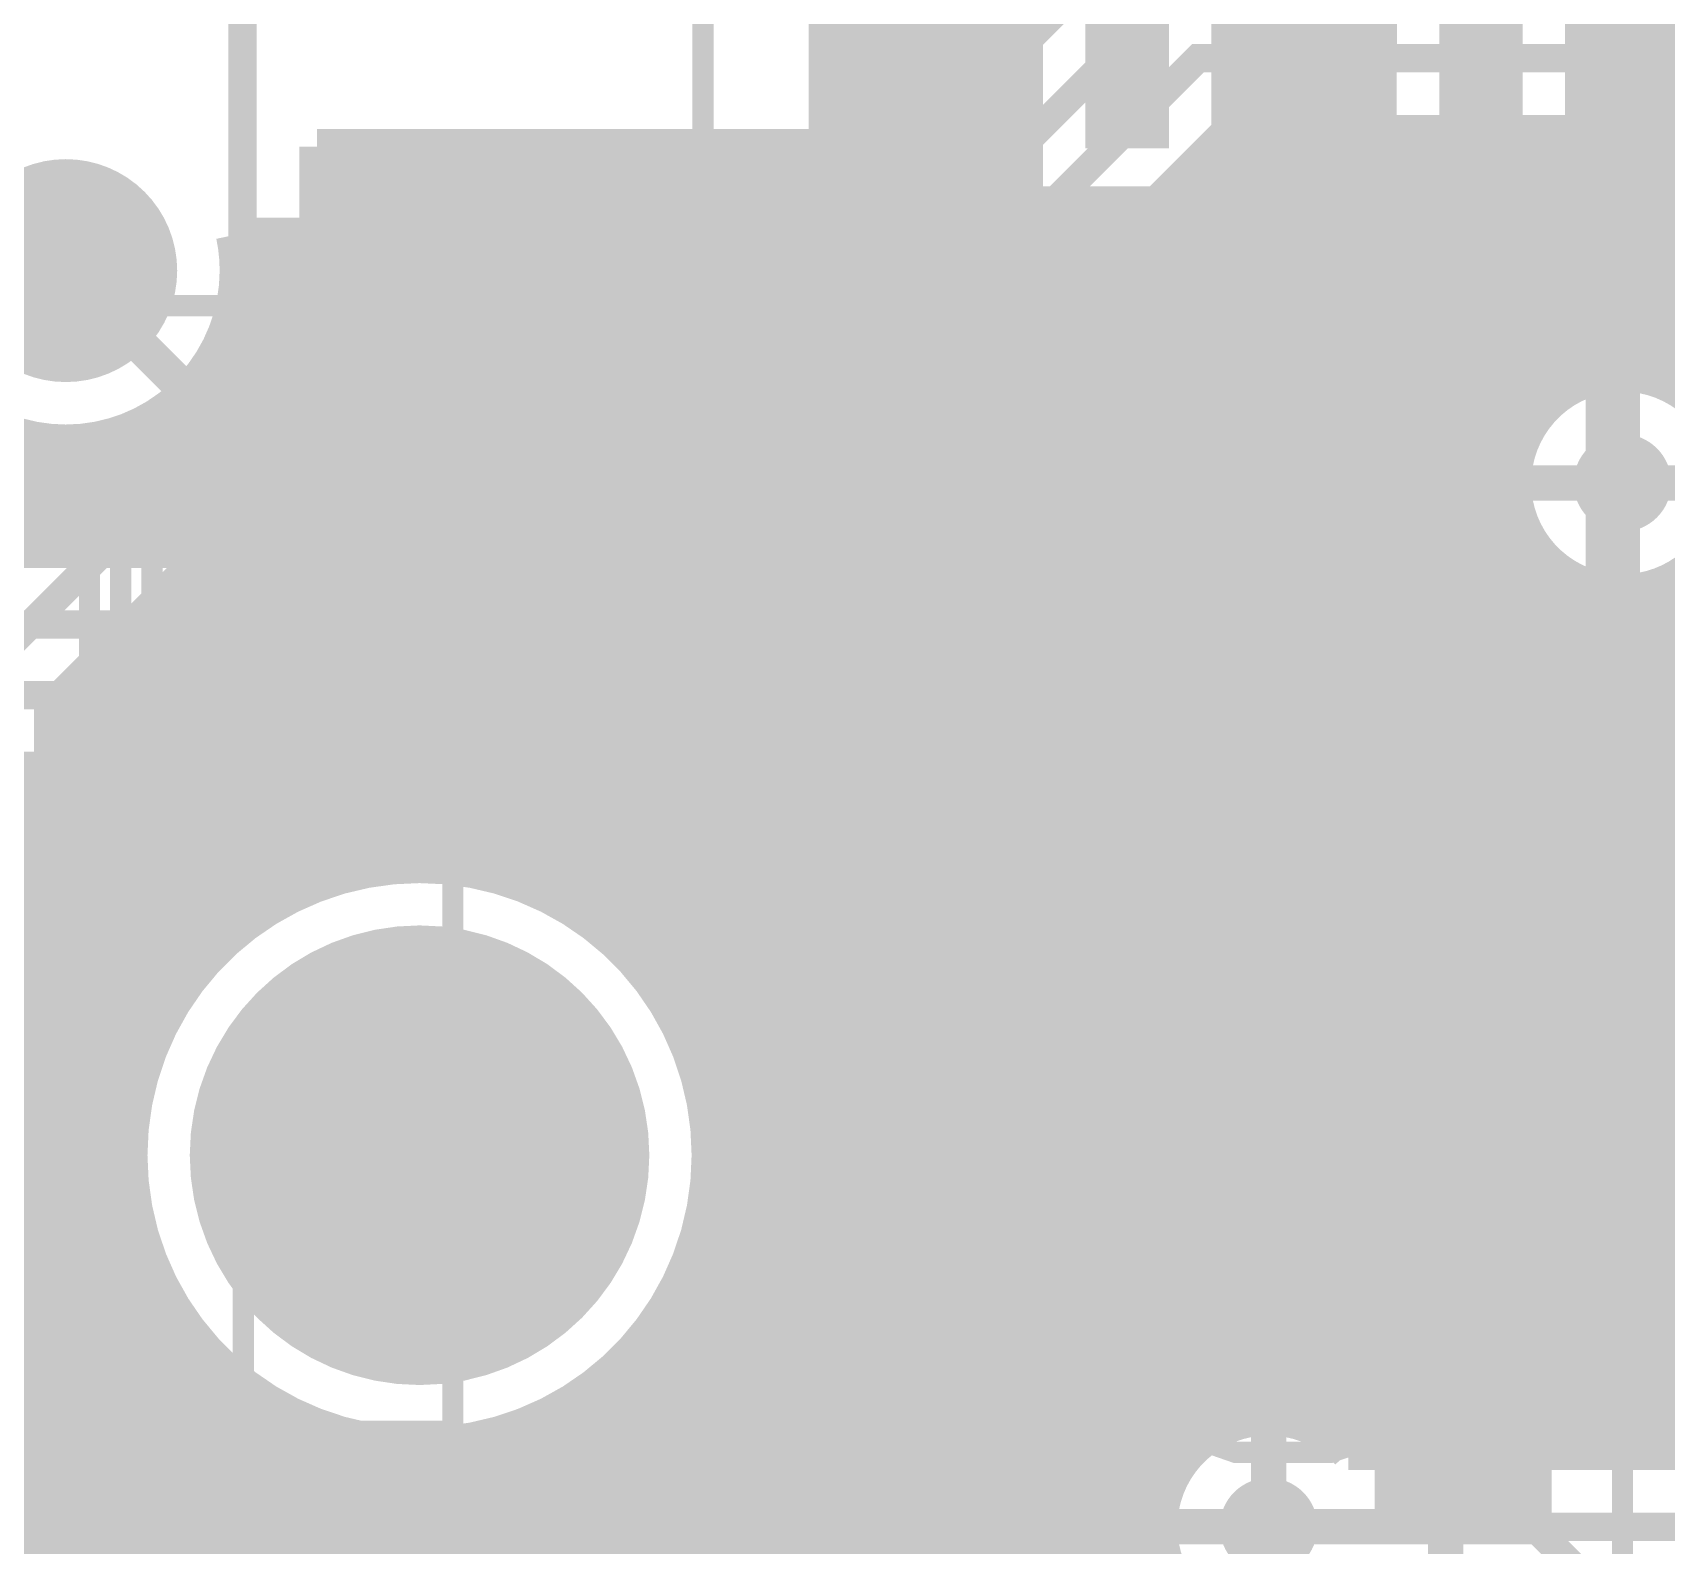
# Model space of a CAD drawing. Extents: x -1 to 101, y -64 to 41.
# Drawn here: x 13.1 to 24.83, y 14.98 to 25.84 of the extents above; entities that cross this region are included whole.
import ezdxf

# ---------------------------------------------------------------- set-up
doc = ezdxf.new("R2010")
doc.units = 0
doc.header["$MEASUREMENT"] = 0
doc.layers.get('0').update_dxf_attribs({"linetype": 'CONTINUOUS'})
for name, color, linetype in [('22-313-0_AST', 7, 'CONTINUOUS'), ('22-313-0_BOT', 7, 'CONTINUOUS'), ('22-313-0_DRD', 2, 'CONTINUOUS'), ('22-313-0_SMB', 4, 'CONTINUOUS'), ('22-313-0_SMT', 3, 'CONTINUOUS'), ('22-313-0_SPT', 5, 'CONTINUOUS'), ('22-313-0_SST', 10, 'CONTINUOUS'), ('22-313-0_TOP', 14, 'CONTINUOUS'), ('THRUHOLE_NPT', 12, 'CONTINUOUS'), ('THRUHOLE_TAP', 11, 'CONTINUOUS')]:
    doc.layers.add(name, color=color, linetype=linetype)

# ---------------------------------------------------------------- blocks, each defined once
blk = doc.blocks.new('ROUND_33')
at = {"const_width": 0.8001}
blk.add_lwpolyline([(-0.40005, 0, 1), (0.40005, 0, 1)], format="xyb", close=True, dxfattribs=at)
blk = doc.blocks.new('ROUND_34')
at = {"const_width": 1.64973}
blk.add_lwpolyline([(-0.824864, 0, 1), (0.824864, 0, 1)], format="xyb", close=True, dxfattribs=at)
blk = doc.blocks.new('ROUND_47')
at = {"const_width": 0.35052}
blk.add_lwpolyline([(-0.17526, 0, 1), (0.17526, 0, 1)], format="xyb", close=True, dxfattribs=at)
blk = doc.blocks.new('RECTANGLE_36')
blk.add_solid([(0.635, 0.508), (0.635, -0.508), (-0.635, 0.508), (-0.635, -0.508)])
blk = doc.blocks.new('RECTANGLE_42')
blk.add_solid([(0.29972, 0.65024), (0.29972, -0.65024), (-0.29972, 0.65024), (-0.29972, -0.65024)])
blk = doc.blocks.new('ROUND_60')
at = {"const_width": 0.10033}
blk.add_lwpolyline([(-0.050164, 0, 1), (0.050164, 0, 1)], format="xyb", close=True, dxfattribs=at)
blk = doc.blocks.new('ROUND_24')
at = {"const_width": 0.44958}
blk.add_lwpolyline([(-0.22479, 0, 1), (0.22479, 0, 1)], format="xyb", close=True, dxfattribs=at)

msp = doc.modelspace()

# ---------------------------------------------------------------- linework, layer by layer
at = {"layer": '22-313-0_AST', "const_width": 0.1524}
for points in [[(5.26796, 27.20086), (5.21462, 27.8003), (4.16052, 27.8003), (2.41046, 27.8003), (2.41046, 27.20086), (17.90954, 27.20086), (17.90954, 11.30046), (2.41046, 11.30046), (2.41046, 27.20086)], [(21.80082, 26.00198), (21.80082, 25.76322)], [(22.479, 25.58542), (22.64918, 25.58542), (22.81682, 25.64638), (22.81682, 25.8826), (22.64918, 25.94102), (21.80082, 25.94102)], [(17.90954, 13.79982), (19.11096, 13.79982), (19.11096, 24.67864), (17.90954, 24.67864)], [(20.32254, 21.15566), (20.12696, 21.3614), (20.12696, 24.65832), (24.32304, 24.65832), (24.32304, 21.05406), (20.42414, 21.05406), (20.32254, 21.15566)], [(5.73024, 22.62886), (14.58976, 22.62886), (14.58976, 23.87854), (5.73024, 23.87854), (5.73024, 22.62886), (4.2037, 22.62886), (4.2037, 15.7988), (6.86054, 15.7988), (13.45946, 15.7988), (13.45946, 14.1097), (12.20978, 14.1097), (12.20978, 12.82954), (12.18946, 12.82954), (12.18946, 11.93038), (8.13054, 11.93038), (8.13054, 12.82954), (8.11022, 12.82954), (8.11022, 14.1097), (6.86054, 14.1097), (6.86054, 15.7988)], [(22.44344, 23.07082), (22.61362, 23.18766), (22.61362, 23.42642), (22.44344, 23.54326), (22.27326, 23.54326), (21.93544, 23.30704), (21.59762, 23.54326), (21.59762, 23.07082)], [(21.59762, 22.70506), (22.44344, 22.70506), (22.61362, 22.64664), (22.61362, 22.29104), (22.44344, 22.23262), (21.59762, 22.23262)], [(14.58976, 22.62886), (16.11376, 22.62886), (16.11376, 15.7988), (13.45946, 15.7988)], [(13.50518, 22.62886), (13.59916, 22.62886), (13.61694, 22.62886), (13.7287, 22.62886), (13.843, 22.62886), (13.86078, 22.62886), (13.95476, 22.62886), (13.95476, 19.48434)], [(13.50518, 19.48434), (13.50518, 19.48942), (13.50518, 19.48434), (13.50518, 22.62886), (13.54582, 22.62886), (13.55598, 22.62886), (13.7287, 22.62886), (13.90396, 22.62886), (13.91158, 22.62886), (13.95476, 22.62886)], [(13.7287, 22.62886), (13.7287, 19.22526)], [(13.50518, 19.48434), (13.50471, 19.4691)], [(13.95476, 19.4691), (13.95429, 19.48431)], [(24.5745, 19.2405), (24.5745, 16.3195), (26.2128, 16.3195), (26.2128, 19.2405), (24.5745, 19.2405)], [(25.3619, 18.78076), (25.3619, 18.42516), (25.19426, 18.36674), (25.02408, 18.36674), (24.8539, 18.42516), (24.8539, 18.78076), (25.02408, 18.84172), (25.19426, 18.84172), (25.8699, 18.60296)], [(24.511, 14.478), (19.939, 14.478), (19.939, 16.256), (20.193, 16.51), (19.939, 16.764), (19.939, 18.542), (24.511, 18.542), (24.511, 14.478)], [(25.8699, 18.00352), (25.8699, 17.52854), (25.19426, 18.00352), (25.02408, 18.00352), (24.8539, 17.94256), (24.8539, 17.58696), (25.02408, 17.52854)], [(25.3619, 16.69034), (25.3619, 17.04594), (25.19426, 17.16532), (25.02408, 17.16532), (24.8539, 17.04594), (24.8539, 16.69034), (25.8699, 16.69034)], [(22.07514, 16.89862), (21.90496, 16.95958), (21.73478, 16.95958), (21.56714, 16.89862), (21.56714, 16.54302), (21.73478, 16.4846), (21.90496, 16.4846), (22.07514, 16.54302), (22.07514, 16.89862), (22.24278, 16.95958), (22.41296, 16.95958), (22.58314, 16.89862), (22.58314, 16.54302), (22.41296, 16.4846), (22.24278, 16.4846), (22.07514, 16.54302)], [(16.11376, 16.79956), (14.61008, 16.79956), (14.61008, 15.7988)], [(22.41296, 15.6464), (22.58314, 15.70482), (22.58314, 15.94358), (22.41296, 16.002), (22.24278, 16.12138), (21.73478, 16.12138), (21.56714, 16.06042), (21.56714, 15.70482), (21.73478, 15.6464), (22.41296, 15.6464)], [(22.24278, 15.88262), (22.58314, 16.12138)]]:
    msp.add_lwpolyline(points, dxfattribs=at)
for points in [[(13.50518, 19.4691, 0.3900681), (13.7287, 19.22526)], [(13.7287, 19.22526, 0.3930533), (13.95476, 19.4691)]]:
    msp.add_lwpolyline(points, format="xyb", dxfattribs=at)
at = {"layer": '22-313-0_BOT'}
for points, const_width in [([(20.2184, 33.5534), (20.2184, 25.79878)], 0.254), ([(19.9898, 33.3248), (19.9898, 25.57018)], 0.254), ([(19.7612, 33.0962), (19.7612, 25.34158)], 0.254), ([(19.5326, 32.8676), (19.5326, 25.11298)], 0.254), ([(19.304, 32.639), (19.304, 24.88438)], 0.254), ([(19.0754, 32.4104), (19.0754, 24.65578)], 0.254), ([(18.923, 32.258), (18.923, 24.50338)], 0.254), ([(30.20822, 29.0195), (29.7815, 29.0195), (26.416, 25.654), (21.463, 25.654), (16.891, 21.082), (6.604, 21.082), (3.683, 24.003), (3.683, 25.273), (5.08, 26.67), (6.985, 26.67)], 0.2032), ([(28.20924, 29.0195), (25.60574, 26.416), (21.59, 26.416), (16.764, 21.59), (8.255, 21.59), (5.715, 24.13)], 0.2032), ([(21.21154, 26.79192), (18.923, 24.50338)], 0.254), ([(20.35302, 25.9334), (18.923, 25.9334)], 0.254), ([(20.12442, 25.7048), (18.923, 25.7048)], 0.254), ([(19.89582, 25.4762), (18.923, 25.4762)], 0.254), ([(19.66722, 25.2476), (18.923, 25.2476)], 0.254), ([(21.68398, 25.1206), (17.272, 20.70862)], 0.254), ([(26.416, 25.1206), (21.68398, 25.1206)], 0.254), ([(21.8186, 25.1206), (21.8186, 15.88008)], 0.254), ([(22.0472, 25.1206), (22.0472, 15.89024)], 0.254), ([(22.2758, 25.1206), (22.2758, 15.83182)], 0.254), ([(22.5044, 25.1206), (22.5044, 15.6845)], 0.254), ([(22.733, 25.1206), (22.733, 15.6464)], 0.254), ([(22.9616, 25.1206), (22.9616, 15.6464)], 0.254), ([(23.1902, 25.1206), (23.1902, 15.6464)], 0.254), ([(23.4188, 25.1206), (23.4188, 15.6464)], 0.254), ([(23.6474, 25.1206), (23.6474, 15.6464)], 0.254), ([(23.876, 25.1206), (23.876, 23.06066)], 0.254), ([(24.1046, 25.1206), (24.1046, 23.27402)], 0.254), ([(24.3332, 25.1206), (24.3332, 23.36546)], 0.254), ([(24.5618, 25.1206), (24.5618, 23.38578)], 0.254), ([(24.7904, 25.1206), (24.7904, 23.33498)], 0.254), ([(19.43862, 25.019), (18.923, 25.019)], 0.254), ([(30.4546, 25.019), (21.58238, 25.019)], 0.254), ([(21.59, 25.02662), (21.59, 15.79372)], 0.254), ([(19.21002, 24.7904), (18.923, 24.7904)], 0.254), ([(30.4546, 24.7904), (21.35378, 24.7904)], 0.254), ([(21.3614, 24.79802), (21.3614, 15.60068)], 0.254), ([(18.98142, 24.5618), (18.923, 24.5618)], 0.254), ([(30.4546, 24.5618), (21.12518, 24.5618)], 0.254), ([(21.1328, 24.56942), (21.1328, 1.016)], 0.254), ([(18.80362, 24.384), (14.53896, 24.384)], 0.254), ([(18.75282, 24.3332), (14.54912, 24.3332)], 0.254), ([(14.732, 24.384), (14.732, 22.1234)], 0.254), ([(14.9606, 24.384), (14.9606, 22.1234)], 0.254), ([(15.1892, 24.384), (15.1892, 22.1234)], 0.254), ([(15.4178, 24.384), (15.4178, 22.1234)], 0.254), ([(15.6464, 24.384), (15.6464, 22.1234)], 0.254), ([(15.875, 24.384), (15.875, 22.1234)], 0.254), ([(16.1036, 24.384), (16.1036, 22.1234)], 0.254), ([(16.3322, 24.384), (16.3322, 22.1234)], 0.254), ([(18.80362, 24.384), (16.54302, 22.1234)], 0.254), ([(16.5608, 24.384), (16.5608, 22.14118)], 0.254), ([(16.7894, 24.384), (16.7894, 22.36978)], 0.254), ([(17.018, 24.384), (17.018, 22.59838)], 0.254), ([(17.2466, 24.384), (17.2466, 22.82698)], 0.254), ([(17.4752, 24.384), (17.4752, 23.05558)], 0.254), ([(17.7038, 24.384), (17.7038, 23.28418)], 0.254), ([(17.9324, 24.384), (17.9324, 23.51278)], 0.254), ([(18.161, 24.384), (18.161, 23.74138)], 0.254), ([(18.3896, 24.384), (18.3896, 23.96998)], 0.254), ([(18.6182, 24.384), (18.6182, 24.19858)], 0.254), ([(30.4546, 24.3332), (20.89658, 24.3332)], 0.254), ([(20.9042, 24.34082), (20.9042, 1.016)], 0.254), ([(12.46378, 23.25878), (13.335, 24.13)], 0.254), ([(14.20622, 23.25878), (13.335, 24.13)], 0.254), ([(18.52422, 24.1046), (14.5669, 24.1046)], 0.254), ([(30.4546, 24.1046), (20.66798, 24.1046)], 0.254), ([(20.6756, 24.11222), (20.6756, 1.016)], 0.254), ([(18.29562, 23.876), (14.53896, 23.876)], 0.254), ([(30.4546, 23.876), (20.43938, 23.876)], 0.254), ([(20.447, 23.88362), (20.447, 1.016)], 0.254), ([(14.5034, 23.73884), (14.5034, 22.1234)], 0.254), ([(18.06702, 23.6474), (14.46784, 23.6474)], 0.254), ([(30.4546, 23.6474), (20.21078, 23.6474)], 0.254), ([(20.2184, 23.65502), (20.2184, 1.016)], 0.254), ([(14.2748, 23.33244), (14.2748, 22.1234)], 0.254), ([(17.83842, 23.4188), (14.34084, 23.4188)], 0.254), ([(30.4546, 23.4188), (19.98218, 23.4188)], 0.254), ([(19.9898, 23.42642), (19.9898, 1.016)], 0.254), ([(14.0462, 23.12416), (14.0462, 22.1234)], 0.254), ([(17.60982, 23.1902), (14.13002, 23.1902)], 0.254), ([(23.9903, 23.1902), (19.75358, 23.1902)], 0.254), ([(19.7612, 23.19782), (19.7612, 1.016)], 0.254), ([(13.8176, 22.99716), (13.8176, 22.1234)], 0.254), ([(13.1318, 22.91334), (13.1318, 22.1234)], 0.254), ([(13.3604, 22.8981), (13.3604, 22.1234)], 0.254), ([(13.589, 22.9235), (13.589, 22.1234)], 0.254), ([(17.38122, 22.9616), (13.72616, 22.9616)], 0.254), ([(23.81504, 22.9616), (19.52498, 22.9616)], 0.254), ([(19.5326, 22.96922), (19.5326, 1.016)], 0.254), ([(17.15262, 22.733), (7.86638, 22.733)], 0.254), ([(23.73884, 22.733), (19.29638, 22.733)], 0.254), ([(19.304, 22.74062), (19.304, 1.016)], 0.254), ([(19.0754, 22.51202), (19.0754, 1.016)], 0.254), ([(24.511, 22.606), (24.511, 21.717), (27.813, 18.415), (31.623, 18.415), (31.877, 18.161), (38.227, 18.161), (39.497, 16.891), (40.64, 16.891), (40.64, 20.93468), (40.59936, 20.97532)], 0.2032), ([(16.92402, 22.5044), (8.09498, 22.5044)], 0.254), ([(23.7363, 22.5044), (19.06778, 22.5044)], 0.254), ([(16.69542, 22.2758), (8.32358, 22.2758)], 0.254), ([(23.80234, 22.2758), (18.83918, 22.2758)], 0.254), ([(18.8468, 22.28342), (18.8468, 1.016)], 0.254), ([(16.54302, 22.1234), (8.47598, 22.1234)], 0.254), ([(23.9649, 22.0472), (18.61058, 22.0472)], 0.254), ([(18.6182, 22.05482), (18.6182, 1.016)], 0.254), ([(23.876, 22.15134), (23.876, 15.6464)], 0.254), ([(23.9776, 22.0345), (23.9776, 21.717)], 0.254), ([(23.9776, 21.8186), (18.38198, 21.8186)], 0.254), ([(18.3896, 21.82622), (18.3896, 1.016)], 0.254), ([(23.99284, 21.59), (18.15338, 21.59)], 0.254), ([(18.161, 21.59762), (18.161, 4.3561)], 0.254), ([(24.11222, 21.3614), (17.92478, 21.3614)], 0.254), ([(17.9324, 21.36902), (17.9324, 18.09242)], 0.254), ([(24.1046, 21.37156), (24.1046, 15.6464)], 0.254), ([(24.13254, 21.33854), (27.42946, 18.04162)], 0.254), ([(24.34082, 21.1328), (17.69618, 21.1328)], 0.254), ([(17.7038, 21.14042), (17.7038, 18.77314)], 0.254), ([(24.3332, 21.14042), (24.3332, 15.6464)], 0.254), ([(24.56942, 20.9042), (17.46758, 20.9042)], 0.254), ([(17.4752, 20.91182), (17.4752, 19.11096)], 0.254), ([(24.5618, 20.91182), (24.5618, 15.6464)], 0.254), ([(24.79802, 20.6756), (17.23644, 20.6756)], 0.254), ([(17.2466, 20.68322), (17.2466, 19.34464)], 0.254), ([(24.7904, 20.68322), (24.7904, 15.6464)], 0.254), ([(16.891, 20.5486), (6.604, 20.5486)], 0.254), ([(13.1318, 20.5486), (13.1318, 4.3561)], 0.254), ([(13.3604, 20.5486), (13.3604, 4.33578)], 0.254), ([(13.589, 20.5486), (13.589, 4.26974)], 0.254), ([(13.8176, 20.5486), (13.8176, 18.09242)], 0.254), ([(14.0462, 20.5486), (14.0462, 18.77314)], 0.254), ([(14.2748, 20.5486), (14.2748, 19.11096)], 0.254), ([(14.5034, 20.5486), (14.5034, 19.34464)], 0.254), ([(14.732, 20.5486), (14.732, 19.5199)], 0.254), ([(14.9606, 20.5486), (14.9606, 19.64944)], 0.254), ([(15.1892, 20.5486), (15.1892, 19.74342)], 0.254), ([(15.4178, 20.5486), (15.4178, 19.80946)], 0.254), ([(15.6464, 20.5486), (15.6464, 19.84756)], 0.254), ([(15.875, 20.5486), (15.875, 19.86026)], 0.254), ([(16.1036, 20.5486), (16.1036, 19.84756)], 0.254), ([(16.3322, 20.5486), (16.3322, 19.80946)], 0.254), ([(16.5608, 20.5486), (16.5608, 19.74342)], 0.254), ([(16.7894, 20.5486), (16.7894, 19.64944)], 0.254), ([(17.018, 20.56384), (17.018, 19.5199)], 0.254), ([(25.02662, 20.447), (5.588, 20.447)], 0.254), ([(25.25522, 20.2184), (5.588, 20.2184)], 0.254), ([(25.48382, 19.9898), (5.588, 19.9898)], 0.254), ([(15.23746, 19.7612), (5.588, 19.7612)], 0.254), ([(25.71242, 19.7612), (16.51254, 19.7612)], 0.254), ([(14.75232, 19.5326), (5.588, 19.5326)], 0.254), ([(25.94102, 19.5326), (16.99768, 19.5326)], 0.254), ([(14.45768, 19.304), (5.86232, 19.304)], 0.254), ([(26.16962, 19.304), (17.29232, 19.304)], 0.254), ([(14.24686, 19.0754), (6.07314, 19.0754)], 0.254), ([(26.39822, 19.0754), (17.50314, 19.0754)], 0.254), ([(14.08684, 18.8468), (6.23062, 18.8468)], 0.254), ([(26.62682, 18.8468), (17.66062, 18.8468)], 0.254), ([(13.97, 18.6182), (6.35, 18.6182)], 0.254), ([(26.85542, 18.6182), (17.78, 18.6182)], 0.254), ([(13.88364, 18.3896), (6.43382, 18.3896)], 0.254), ([(27.08402, 18.3896), (17.86382, 18.3896)], 0.254), ([(13.82776, 18.161), (6.4897, 18.161)], 0.254), ([(27.31262, 18.161), (17.9197, 18.161)], 0.254), ([(13.79982, 17.9324), (6.52018, 17.9324)], 0.254), ([(27.5844, 17.9324), (17.95018, 17.9324)], 0.254), ([(13.79474, 17.7038), (6.52526, 17.7038)], 0.254), ([(29.01442, 17.7038), (17.95526, 17.7038)], 0.254), ([(13.81506, 17.4752), (6.5024, 17.4752)], 0.254), ([(13.8176, 17.46758), (13.8176, 4.14528)], 0.254), ([(28.78582, 17.4752), (17.9324, 17.4752)], 0.254), ([(17.9324, 17.46758), (17.9324, 4.3561)], 0.254), ([(13.86332, 17.2466), (6.45668, 17.2466)], 0.254), ([(28.55722, 17.2466), (17.88668, 17.2466)], 0.254), ([(13.93698, 17.018), (6.38048, 17.018)], 0.254), ([(28.32862, 17.018), (17.81048, 17.018)], 0.254), ([(14.04366, 16.7894), (6.2738, 16.7894)], 0.254), ([(14.0462, 16.78686), (14.0462, 3.93954)], 0.254), ([(28.10002, 16.7894), (17.7038, 16.7894)], 0.254), ([(17.7038, 16.78686), (17.7038, 4.3561)], 0.254), ([(14.18844, 16.5608), (6.13156, 16.5608)], 0.254), ([(27.56408, 16.5608), (17.56156, 16.5608)], 0.254), ([(35.0012, 16.5862), (29.7942, 16.5862), (28.321, 15.113), (21.971, 15.113)], 0.2032), ([(14.2748, 16.44904), (14.2748, 3.97256)], 0.254), ([(17.4752, 16.44904), (17.4752, 4.3561)], 0.254), ([(14.37894, 16.3322), (5.93852, 16.3322)], 0.254), ([(27.305, 16.3322), (17.36852, 16.3322)], 0.254), ([(14.5034, 16.21536), (14.5034, 4.1656)], 0.254), ([(17.2466, 16.21536), (17.2466, 4.3561)], 0.254), ([(14.64056, 16.1036), (5.6769, 16.1036)], 0.254), ([(27.19324, 16.1036), (17.1069, 16.1036)], 0.254), ([(14.732, 16.0401), (14.732, 4.2799)], 0.254), ([(17.018, 16.0401), (17.018, 4.3561)], 0.254), ([(15.0368, 15.875), (5.588, 15.875)], 0.254), ([(14.9606, 15.91056), (14.9606, 4.34086)], 0.254), ([(21.79828, 15.875), (16.7132, 15.875)], 0.254), ([(16.7894, 15.91056), (16.7894, 4.3561)], 0.254), ([(27.15768, 15.875), (22.14372, 15.875)], 0.254), ([(15.1892, 15.81404), (15.1892, 4.3561)], 0.254), ([(15.4178, 15.75054), (15.4178, 4.32308)], 0.254), ([(15.6464, 15.7099), (15.6464, 4.24434)], 0.254), ([(16.1036, 15.7099), (16.1036, 4.3561)], 0.254), ([(16.3322, 15.75054), (16.3322, 4.3561)], 0.254), ([(16.5608, 15.81404), (16.5608, 4.3561)], 0.254), ([(21.3995, 15.6464), (5.588, 15.6464)], 0.254), ([(15.875, 15.69974), (15.875, 4.1021)], 0.254), ([(27.19324, 15.6464), (22.5425, 15.6464)], 0.254), ([(27.19324, 15.6464), (22.5425, 15.6464)], 0.254), ([(21.25218, 15.4178), (5.588, 15.4178)], 0.254), ([(21.19376, 15.1892), (5.588, 15.1892)], 0.254), ([(21.20392, 14.9606), (5.588, 14.9606)], 0.254)]:
    msp.add_lwpolyline(points, dxfattribs=dict(at, const_width=const_width))
at = {"layer": '22-313-0_BOT', "const_width": 0.254}
for points in [[(14.5669, 24.13, 0.052027), (14.54037, 24.3843)], [(12.1031, 24.13, 0.4142136), (13.335, 22.8981)], [(13.335, 22.8981, 0.4142136), (14.5669, 24.13)], [(24.511, 23.38832, 0.4142136), (23.72868, 22.606)], [(25.29332, 22.606, 0.4142136), (24.511, 23.38832)], [(23.72868, 22.606, 0.2078862), (23.97721, 22.03408)], [(23.9776, 21.717, 0.1989124), (24.13383, 21.33983)], [(16.891, 20.5486, 0.1980367), (17.2669, 20.70356)], [(16.891, 20.5486, 0.1980367), (17.2669, 20.70356)], [(15.875, 19.86026, 0.4142136), (13.79474, 17.78)], [(17.95526, 17.78, 0.4142136), (15.875, 19.86026)], [(13.79474, 17.78, 0.4142136), (15.875, 15.69974)], [(15.875, 15.69974, 0.4142136), (17.95526, 17.78)], [(21.971, 15.89532, 0.4142136), (21.18868, 15.113)], [(22.5425, 15.6464, 0.2078862), (21.971, 15.89475)], [(21.18868, 15.113, 0.4142136), (21.971, 14.33068)]]:
    msp.add_lwpolyline(points, format="xyb", dxfattribs=at)
at = {"layer": '22-313-0_DRD', "const_width": 0.254}
for points in [[(13.335, 24.765), (12.7, 24.13)], [(13.97, 24.13), (13.335, 24.765)], [(12.7, 24.13), (13.335, 23.495)], [(13.335, 23.495), (13.97, 24.13)], [(23.241, 23.876), (23.241, 21.336)], [(25.781, 23.876), (23.241, 23.876)], [(24.511, 23.876), (24.511, 21.336)], [(25.781, 22.606), (23.241, 22.606)], [(23.241, 21.336), (25.781, 21.336)], [(15.24, 18.415), (15.24, 17.145)], [(16.51, 18.415), (15.24, 18.415)], [(15.875, 18.415), (15.875, 17.145)], [(16.51, 17.145), (16.51, 18.415)], [(16.51, 17.78), (15.24, 17.78)], [(15.24, 17.145), (16.51, 17.145)], [(20.701, 16.383), (20.701, 13.843)], [(23.241, 16.383), (20.701, 16.383)], [(21.971, 16.383), (21.971, 13.843)], [(23.241, 13.843), (23.241, 16.383)], [(23.241, 15.113), (20.701, 15.113)]]:
    msp.add_lwpolyline(points, dxfattribs=at)
at = {"layer": '22-313-0_SST', "const_width": 0.1524}
for points in [[(5.26796, 27.20086), (5.21462, 27.8003), (4.16052, 27.8003), (2.41046, 27.8003), (2.41046, 27.20086), (17.90954, 27.20086), (17.90954, 11.30046), (2.41046, 11.30046), (2.41046, 27.20086)], [(19.05762, 25.62606), (19.90344, 25.62606), (20.07362, 25.56764), (20.07362, 25.21204), (19.90344, 25.15362), (19.05762, 25.15362)], [(17.90954, 13.79982), (19.11096, 13.79982), (19.11096, 24.67864), (17.90954, 24.67864)], [(20.32254, 21.15566), (20.42414, 21.05406), (24.32304, 21.05406), (24.32304, 24.65832), (20.12696, 24.65832), (20.12696, 21.3614), (20.32254, 21.15566)], [(5.73024, 22.62886), (14.58976, 22.62886), (14.58976, 23.87854), (5.73024, 23.87854), (5.73024, 22.62886), (4.2037, 22.62886), (4.2037, 15.7988), (6.86054, 15.7988), (13.45946, 15.7988), (13.45946, 14.1097), (12.20978, 14.1097), (12.20978, 12.82954), (12.18946, 12.82954), (12.18946, 11.93038), (8.13054, 11.93038), (8.13054, 12.82954), (8.11022, 12.82954), (8.11022, 14.1097), (6.86054, 14.1097), (6.86054, 15.7988)], [(14.58976, 22.62886), (16.11376, 22.62886), (16.11376, 15.7988), (13.45946, 15.7988)], [(13.50518, 22.62886), (13.59916, 22.62886), (13.61694, 22.62886), (13.7287, 22.62886), (13.843, 22.62886), (13.86078, 22.62886), (13.95476, 22.62886), (13.95476, 19.48434)], [(13.50518, 19.48434), (13.50518, 19.48942), (13.50518, 19.48434), (13.50518, 22.62886), (13.54582, 22.62886), (13.55598, 22.62886), (13.7287, 22.62886), (13.90396, 22.62886), (13.91158, 22.62886), (13.95476, 22.62886)], [(13.7287, 22.62886), (13.7287, 19.22526)], [(20.52066, 22.25548), (20.52066, 21.9329)], [(20.65782, 22.2631), (20.65782, 21.92528)], [(20.76958, 22.15388), (20.42922, 22.15388)], [(20.76196, 22.01672), (20.43684, 22.01672)], [(24.22398, 21.66112), (20.12696, 21.66112)], [(22.20214, 20.20062), (22.03196, 20.26158), (21.86178, 20.26158), (21.69414, 20.20062), (21.69414, 19.84502), (21.86178, 19.7866), (22.03196, 19.7866), (22.20214, 19.84502), (22.20214, 20.20062), (22.36978, 20.26158), (22.53996, 20.26158), (22.71014, 20.20062), (22.71014, 19.84502), (22.53996, 19.7866), (22.36978, 19.7866), (22.20214, 19.84502)], [(13.50518, 19.48434), (13.50471, 19.4691)], [(13.95476, 19.4691), (13.95429, 19.48431)], [(22.53996, 18.9484), (22.71014, 19.00682), (22.71014, 19.24558), (22.53996, 19.304), (22.36978, 19.42338), (21.86178, 19.42338), (21.69414, 19.36242), (21.69414, 19.00682), (21.86178, 18.9484), (22.53996, 18.9484)], [(22.36978, 19.18462), (22.71014, 19.42338)], [(24.5745, 19.2405), (24.5745, 16.3195), (26.2128, 16.3195), (26.2128, 19.2405), (24.5745, 19.2405)], [(24.511, 14.478), (24.511, 18.542), (19.939, 18.542), (19.939, 16.764), (20.193, 16.51), (19.939, 16.256), (19.939, 14.478), (24.511, 14.478)], [(16.11376, 16.79956), (14.61008, 16.79956), (14.61008, 15.7988)]]:
    msp.add_lwpolyline(points, dxfattribs=at)
for points in [[(20.5994, 22.27326, 0.4142136), (20.4216, 22.09546)], [(20.77974, 22.09546, 0.4142136), (20.5994, 22.2758)], [(20.41906, 22.09546, 0.4142136), (20.5994, 21.91512)], [(20.5994, 21.91512, 0.4142136), (20.77974, 22.09546)], [(13.50518, 19.4691, 0.3900681), (13.7287, 19.22526)], [(13.7287, 19.22526, 0.3930533), (13.95476, 19.4691)]]:
    msp.add_lwpolyline(points, format="xyb", dxfattribs=at)
at = {"layer": '22-313-0_TOP'}
for points, const_width in [([(20.955, 25.65908), (20.955, 27.051), (19.05, 28.956), (13.9192, 28.956), (11.43, 31.4452)], 0.508), ([(15.875, 31.4452), (15.875, 31.369), (17.272, 29.972), (19.685, 29.972), (23.495, 26.162), (23.495, 25.65908)], 0.508), ([(18.796, 28.23972), (18.796, 25.019)], 0.254), ([(18.9484, 28.08732), (18.9484, 1.651)], 0.254), ([(19.177, 27.85872), (19.177, 1.651)], 0.254), ([(19.4056, 27.63012), (19.4056, 11.26744)], 0.254), ([(19.6342, 27.40152), (19.6342, 11.49858)], 0.254), ([(19.8628, 27.17292), (19.8628, 11.72718)], 0.254), ([(21.6408, 27.04592), (22.76348, 25.92324)], 0.254), ([(21.6916, 26.99512), (21.6916, 17.4498)], 0.254), ([(24.892, 27.06624), (24.892, 25.2984)], 0.254), ([(20.0914, 26.94432), (20.0914, 17.4498)], 0.254), ([(24.6634, 26.91384), (24.6634, 25.2476)], 0.254), ([(20.22348, 26.74112), (20.22348, 24.57958)], 0.254), ([(21.68652, 26.74112), (21.68652, 24.57958)], 0.254), ([(21.9202, 26.76652), (21.9202, 17.4498)], 0.254), ([(24.22652, 26.74112), (24.22652, 24.8539)], 0.254), ([(24.4348, 26.83256), (24.4348, 25.06218)], 0.254), ([(14.605, 26.67), (14.605, 23.114), (12.7, 21.209), (12.7, 14.478), (14.351, 12.827), (14.351, 5.969), (17.145, 3.175)], 0.2032), ([(22.1488, 26.53792), (22.1488, 17.0434)], 0.254), ([(22.3774, 26.30932), (22.3774, 18.4658)], 0.254), ([(22.606, 26.08072), (22.606, 18.4658)], 0.254), ([(22.76348, 25.92324), (22.76348, 24.57958)], 0.254), ([(20.22348, 25.8826), (18.796, 25.8826)], 0.254), ([(22.76348, 25.8826), (21.68652, 25.8826)], 0.254), ([(25.1206, 25.8826), (24.22652, 25.8826)], 0.254), ([(20.22348, 25.654), (18.796, 25.654)], 0.254), ([(22.76348, 25.654), (21.68652, 25.654)], 0.254), ([(25.1206, 25.654), (24.22652, 25.654)], 0.254), ([(27.94, 25.4762), (27.2288, 24.765), (24.892, 24.765), (24.511, 24.384), (24.511, 22.606)], 0.2032), ([(20.22348, 25.4254), (18.796, 25.4254)], 0.254), ([(22.76348, 25.4254), (21.68652, 25.4254)], 0.254), ([(25.1206, 25.4254), (24.22652, 25.4254)], 0.254), ([(25.1206, 25.2984), (24.892, 25.2984)], 0.254), ([(20.22348, 25.1968), (18.796, 25.1968)], 0.254), ([(22.76348, 25.1968), (21.68652, 25.1968)], 0.254), ([(24.57958, 25.1968), (24.22652, 25.1968)], 0.254), ([(24.51354, 25.14092), (24.22652, 24.8539)], 0.254), ([(15.1384, 25.019), (15.1384, 23.114)], 0.254), ([(18.796, 25.019), (15.1384, 25.019)], 0.254), ([(15.2908, 25.019), (15.2908, 19.77644)], 0.254), ([(15.5194, 25.019), (15.5194, 19.82978)], 0.254), ([(15.748, 25.019), (15.748, 19.85772)], 0.254), ([(15.9766, 25.019), (15.9766, 19.85772)], 0.254), ([(16.2052, 25.019), (16.2052, 19.83486)], 0.254), ([(16.4338, 25.019), (16.4338, 19.78406)], 0.254), ([(16.6624, 25.019), (16.6624, 19.70532)], 0.254), ([(16.891, 25.019), (16.891, 19.5961)], 0.254), ([(17.1196, 25.019), (17.1196, 19.44624)], 0.254), ([(17.3482, 25.019), (17.3482, 19.25066)], 0.254), ([(17.5768, 25.019), (17.5768, 18.97634)], 0.254), ([(17.8054, 25.019), (17.8054, 18.55724)], 0.254), ([(18.034, 25.019), (18.034, 4.3561)], 0.254), ([(18.2626, 25.019), (18.2626, 4.3561)], 0.254), ([(18.4912, 25.019), (18.4912, 1.651)], 0.254), ([(18.7198, 25.019), (18.7198, 1.651)], 0.254), ([(20.22348, 24.9682), (15.1384, 24.9682)], 0.254), ([(22.76348, 24.9682), (21.68652, 24.9682)], 0.254), ([(24.34082, 24.9682), (24.22652, 24.9682)], 0.254), ([(20.22348, 24.7396), (15.1384, 24.7396)], 0.254), ([(22.76348, 24.7396), (21.68652, 24.7396)], 0.254), ([(23.99284, 24.511), (15.1384, 24.511)], 0.254), ([(21.68652, 24.57958), (20.22348, 24.57958)], 0.254), ([(20.32, 24.57958), (20.32, 21.14042)], 0.254), ([(20.5486, 24.57958), (20.5486, 21.14042)], 0.254), ([(20.7772, 24.57958), (20.7772, 21.14042)], 0.254), ([(21.0058, 24.57958), (21.0058, 21.14042)], 0.254), ([(21.2344, 24.57958), (21.2344, 21.14042)], 0.254), ([(21.463, 24.57958), (21.463, 21.14042)], 0.254), ([(24.01316, 24.57958), (22.76348, 24.57958)], 0.254), ([(22.8346, 24.57958), (22.8346, 21.14042)], 0.254), ([(23.0632, 24.57958), (23.0632, 21.14042)], 0.254), ([(23.2918, 24.57958), (23.2918, 21.14042)], 0.254), ([(23.5204, 24.57958), (23.5204, 21.14042)], 0.254), ([(23.749, 24.57958), (23.749, 22.77872)], 0.254), ([(23.9776, 24.57958), (23.9776, 24.384)], 0.254), ([(23.9776, 24.2824), (15.1384, 24.2824)], 0.254), ([(23.9776, 24.384), (23.9776, 23.1775)], 0.254), ([(12.46378, 23.25878), (13.335, 24.13)], 0.254), ([(23.9776, 24.0538), (15.1384, 24.0538)], 0.254), ([(23.9776, 23.8252), (15.1384, 23.8252)], 0.254), ([(23.9776, 23.5966), (15.1384, 23.5966)], 0.254), ([(23.9776, 23.368), (15.1384, 23.368)], 0.254), ([(23.9395, 23.1394), (15.1384, 23.1394)], 0.254), ([(13.1572, 22.9108), (10.97026, 22.9108)], 0.254), ([(13.68552, 22.9489), (12.32662, 21.59)], 0.254), ([(13.0048, 22.94382), (13.0048, 22.26818)], 0.254), ([(13.2334, 22.90064), (13.2334, 22.49678)], 0.254), ([(13.462, 22.90318), (13.462, 22.72538)], 0.254), ([(13.64742, 22.9108), (13.51026, 22.9108)], 0.254), ([(23.79218, 22.9108), (15.09776, 22.9108)], 0.254), ([(15.0622, 22.83968), (15.0622, 19.69516)], 0.254), ([(13.41882, 22.6822), (6.2484, 22.6822)], 0.254), ([(14.98092, 22.73554), (13.2334, 20.98802)], 0.254), ([(23.73376, 22.6822), (14.92758, 22.6822)], 0.254), ([(14.8336, 22.58822), (14.8336, 19.58086)], 0.254), ([(13.19022, 22.4536), (6.2484, 22.4536)], 0.254), ([(23.74392, 22.4536), (14.69898, 22.4536)], 0.254), ([(23.749, 22.43328), (23.749, 21.14042)], 0.254), ([(14.605, 22.35962), (14.605, 19.42846)], 0.254), ([(23.82774, 22.225), (14.47038, 22.225)], 0.254), ([(14.3764, 22.13102), (14.3764, 19.22272)], 0.254), ([(24.02078, 21.9964), (14.24178, 21.9964)], 0.254), ([(23.9776, 22.0345), (23.9776, 21.14042)], 0.254), ([(24.892, 21.92274), (24.892, 20.49018)], 0.254), ([(14.1478, 21.90242), (14.1478, 18.94078)], 0.254), ([(24.2062, 21.88718), (24.2062, 21.14042)], 0.254), ([(24.4348, 21.82876), (24.4348, 17.0434)], 0.254), ([(24.6634, 21.83892), (24.6634, 20.07616)], 0.254), ([(24.96566, 21.7678), (14.01318, 21.7678)], 0.254), ([(13.9192, 21.67382), (13.9192, 18.4912)], 0.254), ([(30.5816, 21.5392), (13.78458, 21.5392)], 0.254), ([(13.6906, 21.44522), (13.6906, 14.24178)], 0.254), ([(24.96566, 21.3106), (13.55598, 21.3106)], 0.254), ([(13.462, 21.21662), (13.462, 14.47038)], 0.254), ([(21.68652, 21.14042), (20.22348, 21.14042), (20.22348, 18.97888)], 0.254), ([(21.68652, 21.14042), (21.68652, 18.97888)], 0.254), ([(24.22652, 21.14042), (22.76348, 21.14042), (22.76348, 18.97888)], 0.254), ([(23.495, 21.14042), (23.495, 20.06092)], 0.254), ([(24.22652, 21.14042), (24.22652, 18.97888)], 0.254), ([(13.2334, 20.98802), (13.2334, 14.69898)], 0.254), ([(20.22348, 21.082), (13.32738, 21.082)], 0.254), ([(22.76348, 21.082), (21.68652, 21.082)], 0.254), ([(24.96566, 21.082), (24.22652, 21.082)], 0.254), ([(20.22348, 20.8534), (13.2334, 20.8534)], 0.254), ([(22.76348, 20.8534), (21.68652, 20.8534)], 0.254), ([(24.96566, 20.8534), (24.22652, 20.8534)], 0.254), ([(20.22348, 20.6248), (13.2334, 20.6248)], 0.254), ([(22.76348, 20.6248), (21.68652, 20.6248)], 0.254), ([(24.96566, 20.6248), (24.22652, 20.6248)], 0.254), ([(24.96566, 20.56384), (24.86914, 20.46732)], 0.254), ([(20.22348, 20.3962), (13.2334, 20.3962)], 0.254), ([(22.76348, 20.3962), (21.68652, 20.3962)], 0.254), ([(24.80564, 20.3962), (24.22652, 20.3962)], 0.254), ([(20.22348, 20.1676), (13.2334, 20.1676)], 0.254), ([(22.76348, 20.1676), (21.68652, 20.1676)], 0.254), ([(24.68626, 20.1676), (24.22652, 20.1676)], 0.254), ([(22.76348, 20.06092), (23.495, 20.06092)], 0.254), ([(23.495, 18.97888), (23.495, 20.06092)], 0.254), ([(24.22652, 20.06092), (23.495, 20.06092)], 0.254), ([(20.22348, 19.939), (13.2334, 19.939)], 0.254), ([(20.955, 20.06092), (20.955, 16.637), (21.082, 16.51)], 0.2032), ([(22.76348, 19.939), (21.68652, 19.939)], 0.254), ([(24.6507, 19.939), (24.22652, 19.939)], 0.254), ([(24.6507, 19.939), (24.6507, 19.3294)], 0.254), ([(15.09776, 19.7104), (13.2334, 19.7104)], 0.254), ([(20.22348, 19.7104), (16.65224, 19.7104)], 0.254), ([(22.76348, 19.7104), (21.68652, 19.7104)], 0.254), ([(24.6507, 19.7104), (24.22652, 19.7104)], 0.254), ([(14.67612, 19.4818), (13.2334, 19.4818)], 0.254), ([(20.22348, 19.4818), (17.07134, 19.4818)], 0.254), ([(22.76348, 19.4818), (21.68652, 19.4818)], 0.254), ([(24.6507, 19.4818), (24.22652, 19.4818)], 0.254), ([(14.40434, 19.2532), (13.2334, 19.2532)], 0.254), ([(20.22348, 19.2532), (17.34566, 19.2532)], 0.254), ([(22.76348, 19.2532), (21.68652, 19.2532)], 0.254), ([(24.4856, 19.2532), (24.22652, 19.2532)], 0.254), ([(24.6507, 19.3294), (24.4856, 19.3294)], 0.254), ([(24.4856, 19.3294), (24.4856, 17.907)], 0.254), ([(14.20622, 19.0246), (13.2334, 19.0246)], 0.254), ([(20.22348, 19.0246), (17.54124, 19.0246)], 0.254), ([(22.76348, 19.0246), (21.68652, 19.0246)], 0.254), ([(24.4856, 19.0246), (24.22652, 19.0246)], 0.254), ([(20.4216, 18.97888), (20.22348, 18.97888)], 0.254), ([(20.32, 18.97888), (20.32, 17.4498)], 0.254), ([(20.4216, 18.97888), (20.4216, 17.4498)], 0.254), ([(21.4884, 18.97888), (21.4884, 17.4498)], 0.254), ([(21.68652, 18.97888), (21.4884, 18.97888)], 0.254), ([(24.22652, 18.97888), (22.76348, 18.97888)], 0.254), ([(22.8346, 18.97888), (22.8346, 18.4658)], 0.254), ([(23.0632, 18.97888), (23.0632, 18.4658)], 0.254), ([(23.2918, 18.97888), (23.2918, 18.4658)], 0.254), ([(23.5204, 18.97888), (23.5204, 18.4658)], 0.254), ([(23.749, 18.97888), (23.749, 18.4658)], 0.254), ([(23.9776, 18.97888), (23.9776, 18.4658)], 0.254), ([(24.2062, 18.97888), (24.2062, 18.4658)], 0.254), ([(14.0589, 18.796), (13.2334, 18.796)], 0.254), ([(20.4216, 18.796), (17.6911, 18.796)], 0.254), ([(24.4856, 18.796), (21.4884, 18.796)], 0.254), ([(13.94714, 18.5674), (13.2334, 18.5674)], 0.254), ([(20.4216, 18.5674), (17.80032, 18.5674)], 0.254), ([(24.4856, 18.5674), (21.4884, 18.5674)], 0.254), ([(22.3012, 18.4658), (22.3012, 17.0434)], 0.254), ([(24.4348, 18.4658), (22.3012, 18.4658)], 0.254), ([(23.368, 18.4658), (23.368, 17.526)], 0.254), ([(24.4348, 18.4658), (24.4348, 17.0434)], 0.254), ([(13.87094, 18.3388), (13.2334, 18.3388)], 0.254), ([(20.4216, 18.3388), (17.87906, 18.3388)], 0.254), ([(22.3012, 18.3388), (21.4884, 18.3388)], 0.254), ([(24.4856, 18.3388), (24.4348, 18.3388)], 0.254), ([(13.82014, 18.1102), (13.2334, 18.1102)], 0.254), ([(20.4216, 18.1102), (17.92986, 18.1102)], 0.254), ([(22.3012, 18.1102), (21.4884, 18.1102)], 0.254), ([(24.4856, 18.1102), (24.4348, 18.1102)], 0.254), ([(13.79474, 17.8816), (13.2334, 17.8816)], 0.254), ([(20.4216, 17.8816), (17.95272, 17.8816)], 0.254), ([(22.3012, 17.8816), (21.4884, 17.8816)], 0.254), ([(24.4856, 17.8816), (24.4348, 17.8816)], 0.254), ([(24.4856, 17.907), (24.4856, 17.653)], 0.254), ([(13.79728, 17.653), (13.2334, 17.653)], 0.254), ([(20.4216, 17.653), (17.95272, 17.653)], 0.254), ([(22.3012, 17.653), (21.4884, 17.653)], 0.254), ([(24.4856, 17.653), (24.4348, 17.653)], 0.254), ([(24.4856, 17.653), (24.4856, 17.0434)], 0.254), ([(22.3012, 17.526), (23.368, 17.526)], 0.254), ([(13.82522, 17.4244), (13.2334, 17.4244)], 0.254), ([(20.0152, 17.4244), (17.92478, 17.4244)], 0.254), ([(20.0152, 17.4498), (20.0152, 15.5702)], 0.254), ([(20.4216, 17.4498), (20.0152, 17.4498)], 0.254), ([(22.1488, 17.4498), (21.4884, 17.4498)], 0.254), ([(22.1488, 17.4498), (22.1488, 17.0434)], 0.254), ([(22.3012, 17.4244), (22.1488, 17.4244)], 0.254), ([(24.4856, 17.4244), (24.4348, 17.4244)], 0.254), ([(13.87602, 17.1958), (13.2334, 17.1958)], 0.254), ([(20.0152, 17.1958), (17.87144, 17.1958)], 0.254), ([(22.3012, 17.1958), (22.1488, 17.1958)], 0.254), ([(24.4856, 17.1958), (24.4348, 17.1958)], 0.254), ([(13.9192, 17.0688), (13.9192, 14.01318)], 0.254), ([(17.8054, 17.00276), (17.8054, 4.3561)], 0.254), ([(25.4, 17.0688), (24.8412, 16.51), (21.082, 16.51)], 0.2032), ([(22.3012, 17.0434), (22.1488, 17.0434)], 0.254), ([(24.4856, 17.0434), (24.4348, 17.0434)], 0.254), ([(13.95984, 16.9672), (13.2334, 16.9672)], 0.254), ([(20.0152, 16.9672), (17.79016, 16.9672)], 0.254), ([(14.0716, 16.7386), (13.2334, 16.7386)], 0.254), ([(20.0152, 16.7386), (17.67586, 16.7386)], 0.254), ([(14.1478, 16.61922), (14.1478, 13.78458)], 0.254), ([(17.5768, 16.58112), (17.5768, 4.3561)], 0.254), ([(14.22654, 16.51), (13.2334, 16.51)], 0.254), ([(20.0152, 16.51), (17.52346, 16.51)], 0.254), ([(21.082, 16.51), (21.082, 12.065)], 0.2032), ([(14.3764, 16.33474), (14.3764, 13.55598)], 0.254), ([(17.3482, 16.30934), (17.3482, 4.3561)], 0.254), ([(14.42974, 16.2814), (13.2334, 16.2814)], 0.254), ([(20.0152, 16.2814), (17.31772, 16.2814)], 0.254), ([(14.605, 16.13154), (14.605, 13.32738)], 0.254), ([(17.1196, 16.11122), (17.1196, 4.3561)], 0.254), ([(14.71422, 16.0528), (13.2334, 16.0528)], 0.254), ([(14.8336, 15.9766), (14.8336, 13.05306)], 0.254), ([(16.891, 15.9639), (16.891, 4.3561)], 0.254), ([(20.0152, 16.0528), (17.03578, 16.0528)], 0.254), ([(15.1638, 15.8242), (13.2334, 15.8242)], 0.254), ([(15.0622, 15.86484), (15.0622, 6.01218)], 0.254), ([(20.0152, 15.8242), (16.5862, 15.8242)], 0.254), ([(16.6624, 15.85214), (16.6624, 4.41198)], 0.254), ([(15.2908, 15.78102), (15.2908, 5.78358)], 0.254), ([(15.5194, 15.73022), (15.5194, 5.55498)], 0.254), ([(16.2052, 15.72514), (16.2052, 4.86918)], 0.254), ([(16.4338, 15.77594), (16.4338, 4.64058)], 0.254), ([(20.0152, 15.5956), (13.2334, 15.5956)], 0.254), ([(15.748, 15.70228), (15.748, 5.32638)], 0.254), ([(15.9766, 15.69974), (15.9766, 5.09778)], 0.254), ([(20.5486, 15.5702), (20.0152, 15.5702)], 0.254), ([(20.0914, 15.5702), (20.0914, 13.0048)], 0.254), ([(20.32, 15.5702), (20.32, 13.0048)], 0.254), ([(20.5486, 15.5702), (20.5486, 13.0048)], 0.254), ([(20.5486, 15.5702), (20.5486, 13.0048)], 0.254), ([(20.5486, 15.367), (13.2334, 15.367)], 0.254), ([(23.368, 15.494), (23.495, 15.494), (25.146, 13.843), (25.146, 12.7), (25.8572, 11.9888), (26.035, 11.9888)], 0.2032), ([(20.5486, 15.1384), (13.2334, 15.1384)], 0.254), ([(21.971, 15.113), (21.971, 13.716), (22.225, 13.462), (22.225, 8.763), (21.082, 7.62)], 0.2032), ([(20.5486, 14.9098), (13.2334, 14.9098)], 0.254)]:
    msp.add_lwpolyline(points, dxfattribs=dict(at, const_width=const_width))
at = {"layer": '22-313-0_TOP', "const_width": 0.254}
for points in [[(24.892, 25.2984, 0.1997883), (24.51356, 25.1409)], [(24.01316, 24.57704, 0.092741), (23.97704, 24.384)], [(24.01316, 24.57704, 0.092741), (23.97704, 24.384)], [(12.1031, 24.13, 0.4142136), (13.335, 22.8981)], [(14.98092, 22.73554, 0.1997876), (15.13843, 23.114)], [(23.9776, 23.1775, 0.2078862), (23.72925, 22.606)], [(13.335, 22.8981, 0.0722486), (13.68549, 22.94901)], [(23.72868, 22.606, 0.4142136), (24.511, 21.82368)], [(24.511, 21.82368, 0.1566073), (24.96644, 21.96991)], [(24.86914, 20.46732, 0.1982892), (24.65105, 19.939)], [(24.86914, 20.46732, 0.1982892), (24.65105, 19.939)], [(15.875, 19.86026, 0.4142136), (13.79474, 17.78)], [(17.95526, 17.78, 0.4142136), (15.875, 19.86026)], [(13.79474, 17.78, 0.4142136), (15.875, 15.69974)], [(15.875, 15.69974, 0.4142136), (17.95526, 17.78)]]:
    msp.add_lwpolyline(points, format="xyb", dxfattribs=at)

# ---------------------------------------------------------------- block references
at = {"layer": '22-313-0_BOT'}
for name, p in [('ROUND_33', (13.335, 24.13)), ('ROUND_47', (24.511, 22.606)), ('ROUND_34', (15.875, 17.78)), ('ROUND_47', (21.971, 15.113))]:
    msp.add_blockref(name, p, dxfattribs=at)
at = {"layer": '22-313-0_SMB'}
msp.add_blockref('ROUND_33', (13.335, 24.13), dxfattribs=at)
at = {"layer": '22-313-0_SMT'}
for name, p in [('RECTANGLE_42', (20.955, 25.65908)), ('RECTANGLE_42', (23.495, 25.65908)), ('ROUND_33', (13.335, 24.13)), ('RECTANGLE_42', (20.955, 20.06092)), ('RECTANGLE_42', (23.495, 20.06092)), ('RECTANGLE_36', (23.368, 17.526)), ('RECTANGLE_36', (21.082, 16.51)), ('RECTANGLE_36', (23.368, 15.494))]:
    msp.add_blockref(name, p, dxfattribs=at)
at = {"layer": '22-313-0_SPT'}
for name, p in [('RECTANGLE_42', (20.955, 25.65908)), ('RECTANGLE_42', (23.495, 25.65908)), ('RECTANGLE_42', (20.955, 20.06092)), ('RECTANGLE_42', (23.495, 20.06092)), ('RECTANGLE_36', (23.368, 17.526)), ('RECTANGLE_36', (21.082, 16.51)), ('RECTANGLE_36', (23.368, 15.494))]:
    msp.add_blockref(name, p, dxfattribs=at)
at = {"layer": '22-313-0_TOP'}
for name, p in [('RECTANGLE_42', (20.955, 25.65908)), ('RECTANGLE_42', (23.495, 25.65908)), ('ROUND_33', (13.335, 24.13)), ('ROUND_47', (24.511, 22.606)), ('RECTANGLE_42', (20.955, 20.06092)), ('RECTANGLE_42', (23.495, 20.06092)), ('ROUND_34', (15.875, 17.78)), ('RECTANGLE_36', (23.368, 17.526)), ('RECTANGLE_36', (21.082, 16.51)), ('RECTANGLE_36', (23.368, 15.494)), ('ROUND_47', (21.971, 15.113))]:
    msp.add_blockref(name, p, dxfattribs=at)
at = {"layer": 'THRUHOLE_NPT'}
msp.add_blockref('ROUND_34', (15.875, 17.78), dxfattribs=at)
at = {"layer": 'THRUHOLE_TAP'}
for name, p in [('ROUND_24', (13.335, 24.13)), ('ROUND_60', (24.511, 22.606)), ('ROUND_60', (21.971, 15.113))]:
    msp.add_blockref(name, p, dxfattribs=at)

doc.saveas('drawing.dxf')
